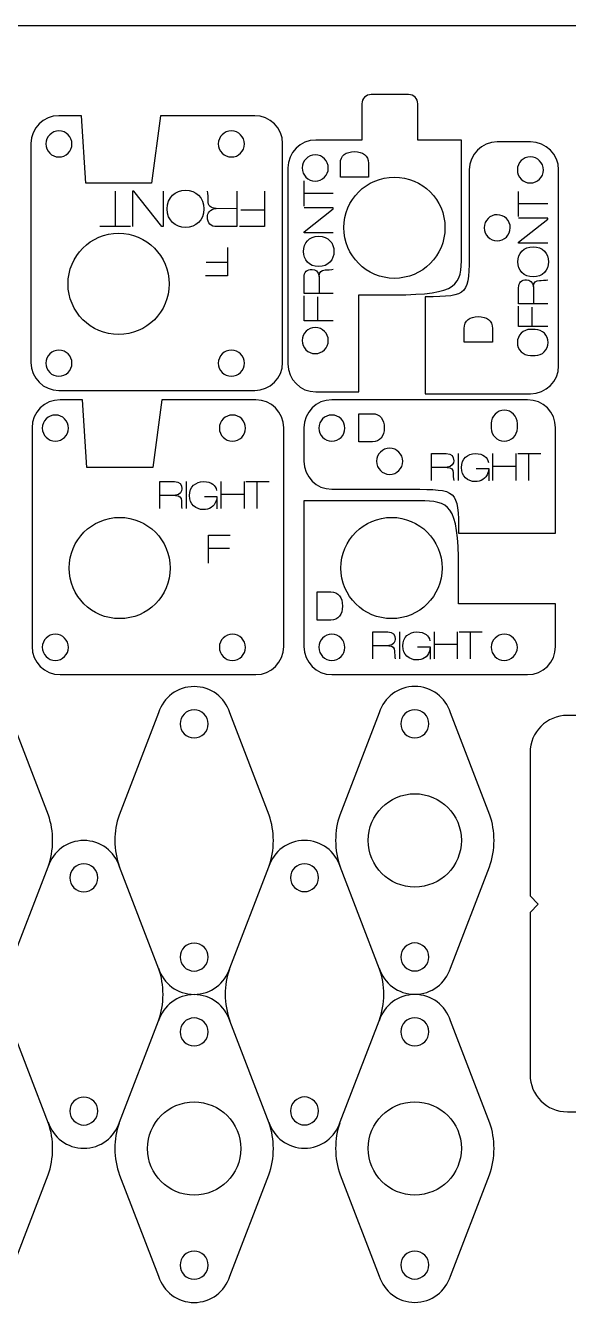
# Model space of a CAD drawing. Header units: millimetres. Extents: x -127 to 1881, y -61 to 1624.
# Drawn here: x 727.8 to 786.3, y 1010.1 to 1147.4 of the extents above; entities that cross this region are included whole.
import ezdxf

# ---------------------------------------------------------------- set-up
doc = ezdxf.new("R2010")
doc.units = ezdxf.units.MM
doc.layers.get('0').update_dxf_attribs({"linetype": 'CONTINUOUS', "true_color": 0xffffff})

msp = doc.modelspace()

# ---------------------------------------------------------------- linework, layer by layer
at = {"color": 7, "true_color": 0xffffff}
for points in [[(637.57, 1147.43), (935.33, 1147.43)], [(769.05, 1140.01), (765.03, 1140.01)], [(764.03, 1139), (764.03, 1135.11), (759.07, 1135.11)], [(770.04, 1135.11), (770.05, 1135.11), (770.05, 1139)], [(734.3, 1130.46), (733.83, 1137.73), (731.42, 1137.73)], [(752.49, 1137.73), (742.36, 1137.73), (741.39, 1130.46), (734.3, 1130.46), (734.3, 1130.46)], [(728.41, 1134.73), (728.41, 1111.18)], [(732.82, 1134.69), (732.82, 1134.69)], [(751.38, 1134.69), (751.38, 1134.69)], [(755.49, 1111.18), (755.49, 1134.73)], [(774.74, 1122.68), (774.74, 1135.11), (770.04, 1135.11), (770.04, 1135.11)], [(782.19, 1134.91), (778.59, 1134.91)], [(756.06, 1132.11), (756.06, 1111.04)], [(761.71, 1131.13), (761.71, 1132.61)], [(764.74, 1132.61), (764.74, 1131.13), (761.71, 1131.13), (761.71, 1131.13)], [(775.58, 1131.9), (775.58, 1123.28), (775.58, 1123.28)], [(785.2, 1110.83), (785.2, 1131.9)], [(757.81, 1128), (757.81, 1130.71)], [(759, 1130.7), (759, 1130.7)], [(782.15, 1130.5), (782.15, 1130.5)], [(737.47, 1129.62), (737.47, 1125.8)], [(742.62, 1129.62), (742.62, 1125.8), (742.48, 1125.8), (739.47, 1129.62), (739.35, 1129.62), (739.35, 1125.8)], [(750.57, 1129.62), (750.57, 1125.8), (748.47, 1125.8)], [(753.53, 1129.62), (753.53, 1125.8), (750.85, 1125.8)], [(760.95, 1129.36), (757.81, 1129.36)], [(780.89, 1126.88), (780.89, 1129.59)], [(748.32, 1127.75), (748.33, 1127.76), (750.57, 1127.77)], [(753.53, 1127.58), (751, 1127.58)], [(760.95, 1125.13), (757.81, 1125.13), (757.81, 1125.25), (760.95, 1127.72), (760.95, 1127.82), (757.81, 1127.82)], [(784.03, 1128.24), (780.89, 1128.24)], [(784.03, 1124.01), (780.89, 1124.01), (780.89, 1124.13), (784.03, 1126.6), (784.03, 1126.7), (780.89, 1126.7)], [(739.13, 1125.8), (735.83, 1125.8)], [(745.05, 1125.72), (745.05, 1125.72)], [(749.55, 1123.55), (749.55, 1120.52), (747.19, 1120.52)], [(778.59, 1124.28), (778.59, 1124.28)], [(757.74, 1123.14), (757.74, 1123.14)], [(780.82, 1122.02), (780.82, 1122.02)], [(749.55, 1121.93), (747.28, 1121.93)], [(743.28, 1119.64), (743.28, 1119.64)], [(760.95, 1118.61), (757.81, 1118.61), (757.81, 1120.33)], [(759.42, 1120.45), (759.43, 1120.45)], [(759.43, 1120.45), (759.43, 1118.61)], [(767.53, 1120.24), (767.53, 1120.24)], [(784.03, 1117.49), (780.89, 1117.49), (780.89, 1119.21)], [(782.5, 1119.33), (782.5, 1119.33), (782.51, 1117.49)], [(760.95, 1115.67), (757.81, 1115.67), (757.81, 1118.37)], [(759.07, 1108.03), (763.69, 1108.03), (763.69, 1118.47), (767.53, 1118.47)], [(759.27, 1115.67), (759.27, 1118.25)], [(770.85, 1118.26), (770.85, 1107.83), (782.19, 1107.83)], [(784.03, 1115.06), (780.89, 1115.06), (780.89, 1117.26)], [(782.35, 1115.06), (782.35, 1117.13)], [(775.04, 1113.38), (775.04, 1114.85)], [(778.07, 1114.85), (778.07, 1113.38), (775.04, 1113.38), (775.04, 1113.38)], [(782.68, 1114.75), (782.17, 1114.75)], [(732.82, 1111.11), (732.82, 1111.11)], [(751.38, 1111.11), (751.38, 1111.11)], [(759, 1112.14), (759, 1112.14)], [(782.16, 1111.94), (782.67, 1111.94), (782.67, 1111.94)], [(731.42, 1108.18), (752.49, 1108.18)], [(734.42, 1099.9), (733.95, 1107.18), (731.54, 1107.18)], [(752.6, 1107.18), (742.48, 1107.18), (741.51, 1099.9), (734.42, 1099.9), (734.42, 1099.9)], [(781.86, 1107.18), (760.8, 1107.18)], [(763.69, 1105.68), (765.17, 1105.68)], [(765.17, 1102.65), (763.69, 1102.65), (763.69, 1105.68), (763.69, 1105.68)], [(728.53, 1104.17), (728.53, 1080.63)], [(732.44, 1104.13), (732.44, 1104.13)], [(751.5, 1104.13), (751.5, 1104.13)], [(755.61, 1080.63), (755.61, 1104.17)], [(757.79, 1104.17), (757.79, 1100.56)], [(762.2, 1104.13), (762.2, 1104.13)], [(774.44, 1092.82), (784.87, 1092.82), (784.87, 1104.17)], [(777.95, 1104.65), (777.95, 1104.14)], [(780.76, 1104.13), (780.76, 1104.64), (780.76, 1104.64)], [(771.53, 1098.51), (771.53, 1101.39), (773.11, 1101.39)], [(774.39, 1101.39), (774.39, 1098.51)], [(778.13, 1098.51), (778.13, 1101.39)], [(780.6, 1101.39), (780.6, 1098.51)], [(780.8, 1101.39), (783.28, 1101.39)], [(782, 1098.51), (782, 1101.37)], [(768.42, 1100.56), (768.42, 1100.56)], [(778.13, 1100.05), (780.6, 1100.05)], [(773.22, 1099.92), (773.22, 1099.91), (771.53, 1099.91)], [(776.34, 1099.8), (777.69, 1099.8), (777.69, 1098.45)], [(742.27, 1095.5), (742.27, 1098.38), (743.85, 1098.38)], [(745.13, 1098.38), (745.13, 1095.5)], [(748.88, 1095.5), (748.88, 1098.38)], [(751.35, 1098.38), (751.35, 1095.5)], [(751.54, 1098.38), (754.03, 1098.38)], [(752.74, 1095.5), (752.74, 1098.36)], [(760.8, 1097.56), (769.41, 1097.55), (769.41, 1097.55)], [(743.96, 1096.91), (743.96, 1096.9), (742.27, 1096.9)], [(747.08, 1096.79), (748.43, 1096.79), (748.43, 1095.44)], [(748.88, 1097.04), (751.35, 1097.04)], [(757.79, 1096.3), (757.79, 1080.63)], [(770.23, 1096.3), (757.79, 1096.3), (757.79, 1096.3)], [(747.5, 1089.6), (747.5, 1092.63), (749.86, 1092.63)], [(747.5, 1091.22), (749.76, 1091.22)], [(743.4, 1089.08), (743.4, 1089.08)], [(772.66, 1089.08), (772.66, 1089.08)], [(784.87, 1080.63), (784.87, 1085.25), (774.43, 1085.25), (774.43, 1089.08)], [(759.2, 1086.52), (760.67, 1086.52)], [(760.67, 1083.49), (759.2, 1083.49), (759.2, 1086.52), (759.2, 1086.52)], [(765.22, 1079.33), (765.22, 1082.21), (766.81, 1082.21)], [(768.08, 1082.21), (768.08, 1079.33)], [(771.83, 1079.33), (771.83, 1082.21)], [(774.3, 1082.21), (774.3, 1079.33)], [(774.5, 1082.21), (776.98, 1082.21)], [(775.7, 1079.33), (775.7, 1082.19)], [(771.83, 1080.88), (774.3, 1080.88)], [(732.44, 1080.55), (732.44, 1080.55)], [(751.5, 1080.55), (751.5, 1080.55)], [(762.2, 1080.55), (762.2, 1080.55)], [(766.92, 1080.74), (766.91, 1080.73), (765.22, 1080.73)], [(770.03, 1080.62), (771.39, 1080.62), (771.39, 1079.27)], [(780.76, 1080.55), (780.76, 1080.55)], [(731.54, 1077.62), (752.6, 1077.62)], [(760.8, 1077.62), (781.86, 1077.62)], [(730.3, 1062.49), (726.05, 1073.51)], [(742.14, 1073.52), (737.89, 1062.5)], [(754.05, 1062.5), (749.8, 1073.52)], [(765.89, 1073.53), (761.64, 1062.51)], [(777.81, 1062.51), (773.56, 1073.53)], [(787.4, 1073.23), (786.14, 1073.23)], [(747.48, 1072.32), (747.48, 1072.32)], [(771.23, 1072.33), (771.23, 1072.33)], [(782.13, 1069.22), (782.13, 1053.82), (783.01, 1052.93), (782.13, 1052.05), (782.13, 1034.61), (782.13, 1034.61)], [(769.72, 1064.81), (769.72, 1064.81)], [(726.05, 1046.04), (730.26, 1056.94)], [(742.18, 1045.95), (737.93, 1056.96)], [(749.8, 1046.05), (754.01, 1056.95)], [(765.93, 1045.96), (761.68, 1056.97)], [(773.56, 1046.06), (777.77, 1056.96)], [(735.6, 1055.77), (735.6, 1055.77)], [(759.35, 1055.78), (759.35, 1055.78)], [(747.48, 1047.24), (747.48, 1047.24)], [(771.23, 1047.25), (771.23, 1047.25)], [(730.3, 1029.36), (726.05, 1040.38)], [(737.93, 1029.5), (742.14, 1040.39)], [(754.05, 1029.37), (749.8, 1040.39)], [(761.68, 1029.51), (765.89, 1040.4)], [(777.81, 1029.38), (773.56, 1040.4)], [(747.48, 1039.19), (747.48, 1039.19)], [(771.23, 1039.21), (771.23, 1039.21)], [(745.97, 1031.67), (745.97, 1031.67)], [(769.72, 1031.68), (769.72, 1031.68)], [(735.6, 1030.69), (735.6, 1030.69)], [(759.35, 1030.7), (759.35, 1030.7)], [(786.14, 1030.6), (819.24, 1030.6)], [(726.05, 1012.91), (730.26, 1023.81)], [(737.93, 1023.8), (742.14, 1012.92)], [(749.8, 1012.92), (754.01, 1023.82)], [(761.69, 1023.81), (765.89, 1012.93)], [(773.56, 1012.93), (777.77, 1023.83)], [(747.48, 1014.11), (747.48, 1014.11)], [(771.23, 1014.13), (771.23, 1014.13)]]:
    msp.add_lwpolyline(points, dxfattribs=at)
for points in [[(765.03, 1140.01), (764.48, 1140.01), (764.03, 1139.56), (764.03, 1139)], [(770.05, 1139), (770.05, 1139.56), (769.6, 1140.01), (769.05, 1140.01)], [(731.42, 1137.73), (729.76, 1137.73), (728.41, 1136.39), (728.41, 1134.73)], [(755.49, 1134.73), (755.49, 1136.39), (754.15, 1137.73), (752.49, 1137.73)], [(731.42, 1136.1), (730.65, 1136.1), (730.02, 1135.47), (730.02, 1134.7)], [(732.82, 1134.69), (732.83, 1135.46), (732.2, 1136.09), (731.42, 1136.1)], [(749.98, 1136.1), (749.21, 1136.1), (748.58, 1135.47), (748.57, 1134.7)], [(751.38, 1134.69), (751.38, 1135.46), (750.76, 1136.09), (749.98, 1136.1)], [(730.02, 1134.7), (730.01, 1133.92), (730.64, 1133.29), (731.41, 1133.29)], [(731.41, 1133.29), (732.19, 1133.28), (732.82, 1133.91), (732.82, 1134.69)], [(748.57, 1134.7), (748.57, 1133.92), (749.2, 1133.29), (749.97, 1133.29)], [(749.97, 1133.29), (750.75, 1133.28), (751.38, 1133.91), (751.38, 1134.69)], [(759.07, 1135.11), (757.41, 1135.11), (756.06, 1133.77), (756.06, 1132.11)], [(778.59, 1134.91), (776.93, 1134.91), (775.58, 1133.56), (775.58, 1131.9)], [(785.2, 1131.9), (785.2, 1133.56), (783.86, 1134.91), (782.19, 1134.91)], [(759.01, 1133.51), (758.23, 1133.51), (757.6, 1132.89), (757.6, 1132.11)], [(760.41, 1132.1), (760.41, 1132.88), (759.79, 1133.51), (759.01, 1133.51)], [(761.71, 1132.61), (761.71, 1133.44), (762.32, 1133.87), (763.22, 1133.87)], [(763.22, 1133.87), (764.13, 1133.87), (764.74, 1133.44), (764.74, 1132.61)], [(782.16, 1133.3), (781.39, 1133.31), (780.76, 1132.68), (780.76, 1131.9)], [(783.56, 1131.89), (783.57, 1132.67), (782.94, 1133.3), (782.16, 1133.3)], [(757.6, 1132.11), (757.6, 1131.34), (758.22, 1130.7), (759, 1130.7)], [(759, 1130.7), (759.77, 1130.7), (760.41, 1131.33), (760.41, 1132.1)], [(780.76, 1131.9), (780.75, 1131.13), (781.38, 1130.5), (782.15, 1130.5)], [(782.15, 1130.5), (782.93, 1130.49), (783.56, 1131.12), (783.56, 1131.89)], [(762.09, 1125.69), (762.09, 1128.69), (764.52, 1131.13), (767.53, 1131.13)], [(767.53, 1131.13), (770.54, 1131.13), (772.97, 1128.69), (772.97, 1125.69)], [(743.07, 1127.71), (743.07, 1128.97), (743.96, 1129.71), (745.05, 1129.71)], [(745.05, 1129.71), (746.14, 1129.71), (747.03, 1128.97), (747.03, 1127.71)], [(747.48, 1128.57), (747.48, 1128.71), (747.47, 1129.47), (747.4, 1129.62)], [(745.05, 1125.72), (743.96, 1125.72), (743.07, 1126.45), (743.07, 1127.71)], [(747.03, 1127.71), (747.03, 1126.45), (746.14, 1125.72), (745.05, 1125.72)], [(747.41, 1126.84), (747.41, 1127.21), (747.66, 1127.72), (748.32, 1127.75)], [(748.33, 1127.76), (747.74, 1127.77), (747.48, 1128.04), (747.48, 1128.57)], [(748.47, 1125.8), (747.7, 1125.8), (747.41, 1126.16), (747.41, 1126.84)], [(778.6, 1127.08), (777.82, 1127.09), (777.19, 1126.46), (777.19, 1125.68)], [(780, 1125.68), (780, 1126.45), (779.37, 1127.08), (778.6, 1127.08)], [(732.4, 1119.64), (732.4, 1122.65), (734.83, 1125.09), (737.84, 1125.09)], [(737.84, 1125.09), (740.85, 1125.08), (743.28, 1122.65), (743.28, 1119.64)], [(757.74, 1123.14), (757.74, 1124.03), (758.34, 1124.76), (759.38, 1124.76)], [(759.38, 1124.76), (760.42, 1124.76), (761.02, 1124.03), (761.02, 1123.14)], [(767.53, 1120.24), (764.52, 1120.24), (762.09, 1122.68), (762.09, 1125.69)], [(772.97, 1125.69), (772.97, 1122.68), (770.54, 1120.24), (767.53, 1120.24)], [(777.19, 1125.68), (777.18, 1124.91), (777.81, 1124.28), (778.59, 1124.28)], [(778.59, 1124.28), (779.36, 1124.27), (779.99, 1124.9), (780, 1125.68)], [(780.82, 1122.02), (780.82, 1122.91), (781.42, 1123.64), (782.46, 1123.64)], [(782.46, 1123.64), (783.5, 1123.64), (784.1, 1122.91), (784.1, 1122.02)], [(759.38, 1121.51), (758.34, 1121.51), (757.74, 1122.24), (757.74, 1123.14)], [(761.02, 1123.14), (761.02, 1122.24), (760.42, 1121.51), (759.38, 1121.51)], [(767.53, 1118.47), (774.46, 1118.47), (774.74, 1119.53), (774.74, 1122.68)], [(775.58, 1123.28), (775.58, 1118.47), (775.58, 1118.26), (770.85, 1118.26)], [(782.46, 1120.39), (781.42, 1120.39), (780.82, 1121.12), (780.82, 1122.02)], [(784.1, 1122.02), (784.1, 1121.12), (783.5, 1120.39), (782.46, 1120.39)], [(757.81, 1120.33), (757.81, 1120.96), (758.11, 1121.2), (758.67, 1121.2)], [(758.67, 1121.2), (758.97, 1121.2), (759.39, 1121), (759.42, 1120.45)], [(759.43, 1120.45), (759.43, 1120.93), (759.65, 1121.14), (760.08, 1121.14)], [(760.08, 1121.14), (760.2, 1121.14), (760.82, 1121.15), (760.95, 1121.21)], [(737.84, 1114.2), (734.83, 1114.2), (732.4, 1116.64), (732.4, 1119.64)], [(743.28, 1119.64), (743.28, 1116.64), (740.85, 1114.2), (737.84, 1114.2)], [(780.89, 1119.21), (780.89, 1119.84), (781.19, 1120.08), (781.75, 1120.08)], [(781.75, 1120.08), (782.05, 1120.08), (782.46, 1119.88), (782.5, 1119.33)], [(782.5, 1119.33), (782.51, 1119.81), (782.73, 1120.02), (783.16, 1120.02)], [(783.16, 1120.02), (783.28, 1120.02), (783.9, 1120.03), (784.03, 1120.09)], [(775.04, 1114.85), (775.04, 1115.69), (775.65, 1116.12), (776.56, 1116.12)], [(776.56, 1116.12), (777.46, 1116.12), (778.07, 1115.69), (778.07, 1114.85)], [(759.01, 1114.95), (758.23, 1114.96), (757.6, 1114.33), (757.6, 1113.55)], [(760.41, 1113.54), (760.41, 1114.32), (759.79, 1114.95), (759.01, 1114.95)], [(782.17, 1114.75), (781.39, 1114.75), (780.76, 1114.12), (780.76, 1113.35)], [(784.08, 1113.34), (784.08, 1114.11), (783.45, 1114.74), (782.68, 1114.75)], [(731.42, 1112.52), (730.65, 1112.52), (730.02, 1111.9), (730.02, 1111.12)], [(732.82, 1111.11), (732.83, 1111.89), (732.2, 1112.52), (731.42, 1112.52)], [(749.98, 1112.52), (749.21, 1112.52), (748.58, 1111.9), (748.57, 1111.12)], [(751.38, 1111.11), (751.38, 1111.89), (750.76, 1112.52), (749.98, 1112.52)], [(757.6, 1113.55), (757.6, 1112.78), (758.22, 1112.15), (759, 1112.14)], [(759, 1112.14), (759.77, 1112.14), (760.41, 1112.77), (760.41, 1113.54)], [(780.76, 1113.35), (780.75, 1112.57), (781.38, 1111.94), (782.16, 1111.94)], [(782.67, 1111.94), (783.44, 1111.93), (784.07, 1112.56), (784.08, 1113.34)], [(728.41, 1111.18), (728.41, 1109.52), (729.76, 1108.18), (731.42, 1108.18)], [(730.02, 1111.12), (730.01, 1110.34), (730.64, 1109.71), (731.42, 1109.71)], [(731.42, 1109.71), (732.19, 1109.71), (732.82, 1110.34), (732.82, 1111.11)], [(748.57, 1111.12), (748.57, 1110.34), (749.2, 1109.71), (749.97, 1109.71)], [(749.97, 1109.71), (750.75, 1109.71), (751.38, 1110.34), (751.38, 1111.11)], [(752.49, 1108.18), (754.15, 1108.18), (755.49, 1109.52), (755.49, 1111.18)], [(756.06, 1111.04), (756.06, 1109.38), (757.41, 1108.03), (759.07, 1108.03)], [(782.19, 1107.83), (783.86, 1107.83), (785.2, 1109.17), (785.2, 1110.83)], [(731.54, 1107.18), (729.88, 1107.18), (728.53, 1105.83), (728.53, 1104.17)], [(755.61, 1104.17), (755.61, 1105.83), (754.27, 1107.18), (752.6, 1107.18)], [(760.8, 1107.18), (759.13, 1107.18), (757.79, 1105.83), (757.79, 1104.17)], [(784.87, 1104.17), (784.87, 1105.83), (783.52, 1107.18), (781.86, 1107.18)], [(731.04, 1105.54), (730.26, 1105.54), (729.63, 1104.91), (729.63, 1104.14)], [(732.44, 1104.13), (732.44, 1104.9), (731.82, 1105.53), (731.04, 1105.54)], [(750.1, 1105.54), (749.32, 1105.54), (748.69, 1104.91), (748.69, 1104.14)], [(751.5, 1104.13), (751.5, 1104.9), (750.88, 1105.53), (750.1, 1105.54)], [(760.8, 1105.54), (760.02, 1105.54), (759.39, 1104.91), (759.39, 1104.14)], [(762.2, 1104.13), (762.2, 1104.9), (761.58, 1105.53), (760.8, 1105.54)], [(765.17, 1105.68), (766, 1105.68), (766.43, 1105.06), (766.43, 1104.16)], [(779.36, 1106.05), (778.58, 1106.05), (777.95, 1105.42), (777.95, 1104.65)], [(780.76, 1104.64), (780.76, 1105.41), (780.13, 1106.05), (779.36, 1106.05)], [(729.63, 1104.14), (729.63, 1103.36), (730.26, 1102.73), (731.03, 1102.73)], [(731.03, 1102.73), (731.81, 1102.72), (732.44, 1103.35), (732.44, 1104.13)], [(748.69, 1104.14), (748.69, 1103.36), (749.31, 1102.73), (750.09, 1102.73)], [(750.09, 1102.73), (750.87, 1102.73), (751.5, 1103.35), (751.5, 1104.13)], [(759.39, 1104.14), (759.39, 1103.36), (760.02, 1102.73), (760.79, 1102.73)], [(760.79, 1102.73), (761.57, 1102.72), (762.2, 1103.35), (762.2, 1104.13)], [(766.43, 1104.16), (766.43, 1103.26), (766, 1102.65), (765.17, 1102.65)], [(777.95, 1104.14), (777.95, 1103.36), (778.57, 1102.73), (779.35, 1102.73)], [(779.35, 1102.73), (780.12, 1102.73), (780.75, 1103.35), (780.76, 1104.13)], [(767.02, 1101.97), (766.24, 1101.97), (765.61, 1101.35), (765.61, 1100.57)], [(768.42, 1100.56), (768.42, 1101.33), (767.79, 1101.97), (767.02, 1101.97)], [(773.11, 1101.39), (773.69, 1101.39), (773.91, 1101.12), (773.91, 1100.61)], [(774.74, 1099.89), (774.74, 1100.84), (775.41, 1101.39), (776.23, 1101.39)], [(776.23, 1101.39), (777.13, 1101.39), (777.54, 1100.99), (777.65, 1100.44)], [(757.79, 1100.56), (757.79, 1098.9), (759.13, 1097.56), (760.8, 1097.56)], [(765.61, 1100.57), (765.61, 1099.79), (766.23, 1099.16), (767.01, 1099.16)], [(767.01, 1099.16), (767.79, 1099.16), (768.42, 1099.78), (768.42, 1100.56)], [(773.91, 1100.61), (773.91, 1100.33), (773.72, 1099.95), (773.22, 1099.92)], [(773.22, 1099.91), (773.66, 1099.91), (773.85, 1099.7), (773.85, 1099.31)], [(773.85, 1099.31), (773.85, 1099.2), (773.86, 1098.63), (773.92, 1098.51)], [(776.23, 1098.38), (775.41, 1098.38), (774.74, 1098.94), (774.74, 1099.89)], [(777.59, 1099.32), (777.39, 1098.66), (776.83, 1098.38), (776.23, 1098.38)], [(777.69, 1099.8), (777.65, 1099.46), (777.59, 1099.32), (777.59, 1099.32)], [(743.85, 1098.38), (744.43, 1098.38), (744.65, 1098.11), (744.65, 1097.6)], [(744.65, 1097.6), (744.65, 1097.32), (744.46, 1096.94), (743.96, 1096.91)], [(745.48, 1096.88), (745.48, 1097.83), (746.15, 1098.38), (746.97, 1098.38)], [(746.97, 1098.38), (747.87, 1098.38), (748.29, 1097.99), (748.39, 1097.43)], [(769.41, 1097.55), (774.23, 1097.55), (774.44, 1097.55), (774.44, 1092.82)], [(743.96, 1096.9), (744.4, 1096.9), (744.6, 1096.69), (744.6, 1096.3)], [(744.6, 1096.3), (744.6, 1096.19), (744.6, 1095.62), (744.66, 1095.5)], [(746.97, 1095.37), (746.15, 1095.37), (745.48, 1095.93), (745.48, 1096.88)], [(748.33, 1096.31), (748.14, 1095.65), (747.58, 1095.37), (746.97, 1095.37)], [(748.43, 1096.79), (748.39, 1096.46), (748.33, 1096.31), (748.33, 1096.31)], [(774.43, 1089.08), (774.43, 1096.02), (773.37, 1096.3), (770.23, 1096.3)], [(732.52, 1089.08), (732.52, 1092.09), (734.95, 1094.53), (737.96, 1094.53)], [(737.96, 1094.53), (740.96, 1094.53), (743.4, 1092.09), (743.4, 1089.08)], [(761.77, 1089.08), (761.77, 1092.09), (764.21, 1094.53), (767.22, 1094.53)], [(767.22, 1094.53), (770.22, 1094.53), (772.66, 1092.09), (772.66, 1089.08)], [(737.96, 1083.64), (734.95, 1083.64), (732.52, 1086.08), (732.52, 1089.08)], [(743.4, 1089.08), (743.4, 1086.08), (740.96, 1083.64), (737.96, 1083.64)], [(767.22, 1083.64), (764.21, 1083.64), (761.77, 1086.08), (761.77, 1089.08)], [(772.66, 1089.08), (772.66, 1086.08), (770.22, 1083.64), (767.22, 1083.64)], [(760.67, 1086.52), (761.51, 1086.52), (761.94, 1085.91), (761.94, 1085)], [(761.94, 1085), (761.94, 1084.1), (761.51, 1083.49), (760.67, 1083.49)], [(766.81, 1082.21), (767.38, 1082.21), (767.6, 1081.94), (767.6, 1081.43)], [(768.44, 1080.71), (768.44, 1081.66), (769.11, 1082.21), (769.93, 1082.21)], [(769.93, 1082.21), (770.83, 1082.21), (771.24, 1081.81), (771.35, 1081.26)], [(731.04, 1081.96), (730.26, 1081.96), (729.63, 1081.34), (729.63, 1080.56)], [(732.44, 1080.55), (732.44, 1081.33), (731.82, 1081.96), (731.04, 1081.96)], [(750.1, 1081.96), (749.32, 1081.96), (748.69, 1081.34), (748.69, 1080.56)], [(751.5, 1080.55), (751.5, 1081.33), (750.87, 1081.96), (750.1, 1081.96)], [(760.8, 1081.96), (760.02, 1081.96), (759.39, 1081.34), (759.39, 1080.56)], [(762.2, 1080.55), (762.2, 1081.33), (761.58, 1081.96), (760.8, 1081.96)], [(767.6, 1081.43), (767.6, 1081.15), (767.42, 1080.77), (766.92, 1080.74)], [(779.36, 1081.96), (778.58, 1081.96), (777.95, 1081.34), (777.95, 1080.56)], [(780.76, 1080.55), (780.76, 1081.33), (780.13, 1081.96), (779.36, 1081.96)], [(728.53, 1080.63), (728.53, 1078.96), (729.88, 1077.62), (731.54, 1077.62)], [(729.63, 1080.56), (729.63, 1079.79), (730.26, 1079.15), (731.03, 1079.15)], [(731.03, 1079.15), (731.81, 1079.15), (732.44, 1079.78), (732.44, 1080.55)], [(748.69, 1080.56), (748.69, 1079.79), (749.31, 1079.15), (750.09, 1079.15)], [(750.09, 1079.15), (750.87, 1079.15), (751.5, 1079.78), (751.5, 1080.55)], [(752.6, 1077.62), (754.27, 1077.62), (755.61, 1078.96), (755.61, 1080.63)], [(757.79, 1080.63), (757.79, 1078.96), (759.13, 1077.62), (760.8, 1077.62)], [(759.39, 1080.56), (759.39, 1079.79), (760.02, 1079.15), (760.79, 1079.15)], [(760.79, 1079.15), (761.57, 1079.15), (762.2, 1079.78), (762.2, 1080.55)], [(766.91, 1080.73), (767.36, 1080.73), (767.55, 1080.52), (767.55, 1080.13)], [(767.55, 1080.13), (767.55, 1080.02), (767.56, 1079.45), (767.62, 1079.33)], [(769.93, 1079.2), (769.11, 1079.2), (768.44, 1079.76), (768.44, 1080.71)], [(771.29, 1080.14), (771.09, 1079.48), (770.53, 1079.2), (769.93, 1079.2)], [(771.39, 1080.62), (771.35, 1080.29), (771.29, 1080.14), (771.29, 1080.14)], [(777.95, 1080.56), (777.94, 1079.79), (778.57, 1079.15), (779.35, 1079.15)], [(779.35, 1079.15), (780.12, 1079.15), (780.75, 1079.78), (780.76, 1080.55)], [(781.86, 1077.62), (783.52, 1077.62), (784.87, 1078.96), (784.87, 1080.63)], [(745.97, 1076.34), (744.17, 1076.34), (742.65, 1075.15), (742.14, 1073.52)], [(749.8, 1073.52), (749.29, 1075.15), (747.77, 1076.34), (745.97, 1076.34)], [(769.72, 1076.35), (767.93, 1076.35), (766.4, 1075.16), (765.89, 1073.53)], [(773.56, 1073.53), (773.05, 1075.16), (771.52, 1076.35), (769.72, 1076.35)], [(745.97, 1073.83), (745.14, 1073.83), (744.47, 1073.15), (744.47, 1072.32)], [(747.48, 1072.32), (747.48, 1073.15), (746.8, 1073.83), (745.97, 1073.83)], [(769.72, 1073.84), (768.89, 1073.84), (768.22, 1073.16), (768.22, 1072.33)], [(771.23, 1072.33), (771.23, 1073.16), (770.56, 1073.84), (769.72, 1073.84)], [(786.14, 1073.23), (783.92, 1073.23), (782.13, 1071.44), (782.13, 1069.22)], [(744.47, 1072.32), (744.47, 1071.49), (745.14, 1070.82), (745.97, 1070.82)], [(745.97, 1070.82), (746.8, 1070.82), (747.48, 1071.49), (747.48, 1072.32)], [(768.22, 1072.33), (768.22, 1071.5), (768.89, 1070.83), (769.72, 1070.83)], [(769.72, 1070.83), (770.56, 1070.83), (771.23, 1071.5), (771.23, 1072.33)], [(764.71, 1059.79), (764.71, 1062.56), (766.95, 1064.81), (769.72, 1064.81)], [(769.72, 1064.81), (772.49, 1064.81), (774.74, 1062.56), (774.74, 1059.79)], [(730.74, 1059.77), (730.74, 1060.72), (730.59, 1061.64), (730.3, 1062.49)], [(737.89, 1062.5), (737.6, 1061.65), (737.44, 1060.73), (737.44, 1059.78)], [(754.5, 1059.78), (754.5, 1060.73), (754.34, 1061.65), (754.05, 1062.5)], [(761.64, 1062.51), (761.35, 1061.66), (761.2, 1060.74), (761.2, 1059.79)], [(778.25, 1059.79), (778.25, 1060.74), (778.1, 1061.66), (777.81, 1062.51)], [(734.1, 1059.78), (732.3, 1059.78), (730.77, 1058.6), (730.26, 1056.97)], [(730.26, 1056.94), (730.57, 1057.82), (730.74, 1058.78), (730.74, 1059.77)], [(737.93, 1056.96), (737.42, 1058.6), (735.9, 1059.78), (734.1, 1059.78)], [(737.44, 1059.78), (737.44, 1058.78), (737.62, 1057.82), (737.93, 1056.93)], [(754.01, 1056.95), (754.33, 1057.83), (754.5, 1058.79), (754.5, 1059.78)], [(757.85, 1059.79), (756.05, 1059.79), (754.53, 1058.61), (754.02, 1056.98)], [(761.68, 1056.97), (761.17, 1058.61), (759.65, 1059.79), (757.85, 1059.79)], [(761.2, 1059.79), (761.2, 1058.79), (761.37, 1057.83), (761.69, 1056.94)], [(769.72, 1054.78), (766.95, 1054.78), (764.71, 1057.02), (764.71, 1059.79)], [(774.74, 1059.79), (774.74, 1057.02), (772.49, 1054.78), (769.72, 1054.78)], [(777.77, 1056.96), (778.08, 1057.84), (778.25, 1058.8), (778.25, 1059.79)], [(734.1, 1057.27), (733.27, 1057.27), (732.59, 1056.6), (732.59, 1055.77)], [(735.6, 1055.77), (735.6, 1056.6), (734.93, 1057.27), (734.1, 1057.27)], [(757.85, 1057.28), (757.02, 1057.28), (756.35, 1056.61), (756.35, 1055.78)], [(759.35, 1055.78), (759.35, 1056.61), (758.68, 1057.28), (757.85, 1057.28)], [(732.59, 1055.77), (732.59, 1054.94), (733.27, 1054.26), (734.1, 1054.26)], [(734.1, 1054.26), (734.93, 1054.26), (735.6, 1054.94), (735.6, 1055.77)], [(756.35, 1055.78), (756.35, 1054.95), (757.02, 1054.28), (757.85, 1054.28)], [(757.85, 1054.28), (758.68, 1054.28), (759.35, 1054.95), (759.35, 1055.78)], [(745.97, 1048.75), (745.14, 1048.75), (744.47, 1048.07), (744.47, 1047.24)], [(747.48, 1047.24), (747.48, 1048.07), (746.8, 1048.75), (745.97, 1048.75)], [(769.72, 1048.76), (768.89, 1048.76), (768.22, 1048.08), (768.22, 1047.25)], [(771.23, 1047.25), (771.23, 1048.08), (770.56, 1048.76), (769.72, 1048.76)], [(744.47, 1047.24), (744.47, 1046.41), (745.14, 1045.74), (745.97, 1045.74)], [(745.97, 1045.74), (746.8, 1045.74), (747.48, 1046.41), (747.48, 1047.24)], [(768.22, 1047.25), (768.22, 1046.42), (768.89, 1045.75), (769.72, 1045.75)], [(769.72, 1045.75), (770.56, 1045.75), (771.23, 1046.42), (771.23, 1047.25)], [(742.14, 1046.04), (742.65, 1044.41), (744.17, 1043.23), (745.97, 1043.23)], [(742.62, 1043.23), (742.62, 1044.18), (742.47, 1045.09), (742.18, 1045.95)], [(745.97, 1043.23), (747.77, 1043.23), (749.29, 1044.42), (749.8, 1046.05)], [(749.76, 1045.96), (749.48, 1045.1), (749.32, 1044.19), (749.32, 1043.24)], [(765.89, 1046.05), (766.4, 1044.42), (767.93, 1043.24), (769.72, 1043.24)], [(766.38, 1043.24), (766.38, 1044.19), (766.22, 1045.1), (765.93, 1045.96)], [(769.72, 1043.24), (771.53, 1043.24), (773.05, 1044.43), (773.56, 1046.06)], [(742.14, 1040.39), (742.45, 1041.28), (742.62, 1042.23), (742.62, 1043.23)], [(745.97, 1043.21), (744.17, 1043.21), (742.65, 1042.02), (742.14, 1040.39)], [(749.8, 1040.39), (749.29, 1042.02), (747.77, 1043.21), (745.97, 1043.21)], [(749.32, 1043.24), (749.32, 1042.24), (749.49, 1041.28), (749.81, 1040.38)], [(765.89, 1040.4), (766.21, 1041.29), (766.38, 1042.25), (766.38, 1043.24)], [(769.72, 1043.22), (767.93, 1043.22), (766.4, 1042.03), (765.89, 1040.4)], [(773.56, 1040.4), (773.05, 1042.03), (771.52, 1043.22), (769.72, 1043.22)], [(745.97, 1040.7), (745.14, 1040.7), (744.47, 1040.03), (744.47, 1039.19)], [(747.48, 1039.19), (747.48, 1040.03), (746.8, 1040.7), (745.97, 1040.7)], [(769.72, 1040.71), (768.89, 1040.71), (768.22, 1040.04), (768.22, 1039.21)], [(771.23, 1039.21), (771.23, 1040.04), (770.56, 1040.71), (769.72, 1040.71)], [(744.47, 1039.19), (744.47, 1038.36), (745.14, 1037.69), (745.97, 1037.69)], [(745.97, 1037.69), (746.8, 1037.69), (747.48, 1038.36), (747.48, 1039.19)], [(768.22, 1039.21), (768.22, 1038.37), (768.89, 1037.7), (769.72, 1037.7)], [(769.72, 1037.7), (770.56, 1037.7), (771.23, 1038.37), (771.23, 1039.21)], [(782.13, 1034.61), (782.13, 1032.4), (783.92, 1030.6), (786.14, 1030.6)], [(734.1, 1032.19), (733.27, 1032.19), (732.59, 1031.52), (732.59, 1030.69)], [(735.6, 1030.69), (735.6, 1031.52), (734.93, 1032.19), (734.1, 1032.19)], [(740.95, 1026.65), (740.95, 1029.42), (743.2, 1031.67), (745.97, 1031.67)], [(745.97, 1031.67), (748.74, 1031.67), (750.99, 1029.42), (750.99, 1026.65)], [(757.85, 1032.2), (757.02, 1032.2), (756.35, 1031.53), (756.35, 1030.7)], [(759.35, 1030.7), (759.35, 1031.53), (758.68, 1032.2), (757.85, 1032.2)], [(764.71, 1026.67), (764.71, 1029.44), (766.95, 1031.68), (769.72, 1031.68)], [(769.72, 1031.68), (772.49, 1031.68), (774.74, 1029.44), (774.74, 1026.67)], [(732.59, 1030.69), (732.59, 1029.86), (733.27, 1029.18), (734.1, 1029.18)], [(734.1, 1029.18), (734.93, 1029.18), (735.6, 1029.86), (735.6, 1030.69)], [(756.35, 1030.7), (756.35, 1029.87), (757.02, 1029.19), (757.85, 1029.19)], [(757.85, 1029.19), (758.68, 1029.19), (759.35, 1029.87), (759.35, 1030.7)], [(730.26, 1029.49), (730.77, 1027.86), (732.3, 1026.68), (734.1, 1026.68)], [(730.74, 1026.64), (730.74, 1027.59), (730.59, 1028.51), (730.3, 1029.36)], [(734.1, 1026.68), (735.9, 1026.68), (737.42, 1027.86), (737.93, 1029.5)], [(737.89, 1029.37), (737.6, 1028.52), (737.44, 1027.61), (737.44, 1026.65)], [(754.02, 1029.5), (754.53, 1027.87), (756.05, 1026.69), (757.85, 1026.69)], [(754.5, 1026.65), (754.5, 1027.61), (754.34, 1028.52), (754.05, 1029.37)], [(757.85, 1026.69), (759.65, 1026.69), (761.17, 1027.87), (761.68, 1029.51)], [(761.64, 1029.38), (761.35, 1028.53), (761.2, 1027.62), (761.2, 1026.67)], [(778.25, 1026.67), (778.25, 1027.62), (778.1, 1028.53), (777.81, 1029.38)], [(730.26, 1023.81), (730.57, 1024.69), (730.74, 1025.65), (730.74, 1026.64)], [(737.44, 1026.65), (737.44, 1025.65), (737.62, 1024.69), (737.93, 1023.8)], [(745.97, 1021.64), (743.2, 1021.64), (740.95, 1023.88), (740.95, 1026.65)], [(750.99, 1026.65), (750.99, 1023.88), (748.74, 1021.64), (745.97, 1021.64)], [(754.01, 1023.82), (754.33, 1024.71), (754.5, 1025.66), (754.5, 1026.65)], [(761.2, 1026.67), (761.2, 1025.66), (761.37, 1024.7), (761.69, 1023.81)], [(769.72, 1021.65), (766.95, 1021.65), (764.71, 1023.9), (764.71, 1026.67)], [(774.74, 1026.67), (774.74, 1023.9), (772.49, 1021.65), (769.72, 1021.65)], [(777.77, 1023.83), (778.08, 1024.72), (778.25, 1025.67), (778.25, 1026.67)], [(745.97, 1015.62), (745.14, 1015.62), (744.47, 1014.95), (744.47, 1014.11)], [(747.48, 1014.11), (747.48, 1014.95), (746.8, 1015.62), (745.97, 1015.62)], [(769.72, 1015.63), (768.89, 1015.63), (768.22, 1014.96), (768.22, 1014.13)], [(771.23, 1014.13), (771.23, 1014.96), (770.56, 1015.63), (769.72, 1015.63)], [(744.47, 1014.11), (744.47, 1013.28), (745.14, 1012.61), (745.97, 1012.61)], [(745.97, 1012.61), (746.8, 1012.61), (747.48, 1013.28), (747.48, 1014.11)], [(768.22, 1014.13), (768.22, 1013.29), (768.89, 1012.62), (769.72, 1012.62)], [(769.72, 1012.62), (770.56, 1012.62), (771.23, 1013.29), (771.23, 1014.13)], [(742.14, 1012.92), (742.65, 1011.28), (744.17, 1010.1), (745.97, 1010.1)], [(745.97, 1010.1), (747.77, 1010.1), (749.29, 1011.29), (749.8, 1012.92)], [(765.89, 1012.93), (766.4, 1011.3), (767.93, 1010.11), (769.72, 1010.11)], [(769.72, 1010.11), (771.52, 1010.11), (773.05, 1011.3), (773.56, 1012.93)]]:
    msp.add_open_spline(points, degree=3, dxfattribs=at)

doc.saveas('drawing.dxf')
